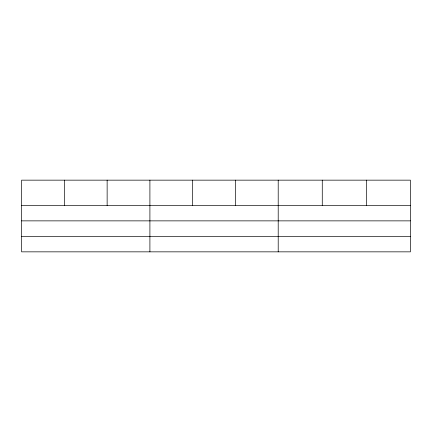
<?xml version="1.0" encoding="UTF-8"?>
<svg xmlns="http://www.w3.org/2000/svg" width="432" height="432" viewBox="0 0 432 432"><rect width="100%" height="100%" fill="white"/><g stroke="black" fill="none" stroke-linecap="round" stroke-linejoin="round"><path stroke-width="0.65" d="M410.4 220.865L410.4 180.155L21.6 180.155L21.6 251.845L410.4 251.845L410.4 220.865L21.6 220.865M21.6 205.605L410.4 205.605M21.6 236.585L410.4 236.585M366.336 180.155L366.336 205.605M322.272 180.155L322.272 205.605M278.208 180.155L278.208 251.845M235.44 180.155L235.44 205.605M192.672 180.155L192.672 205.605M149.904 180.155L149.904 251.845M107.136 180.155L107.136 205.605M64.368 180.155L64.368 205.605"/></g></svg>
